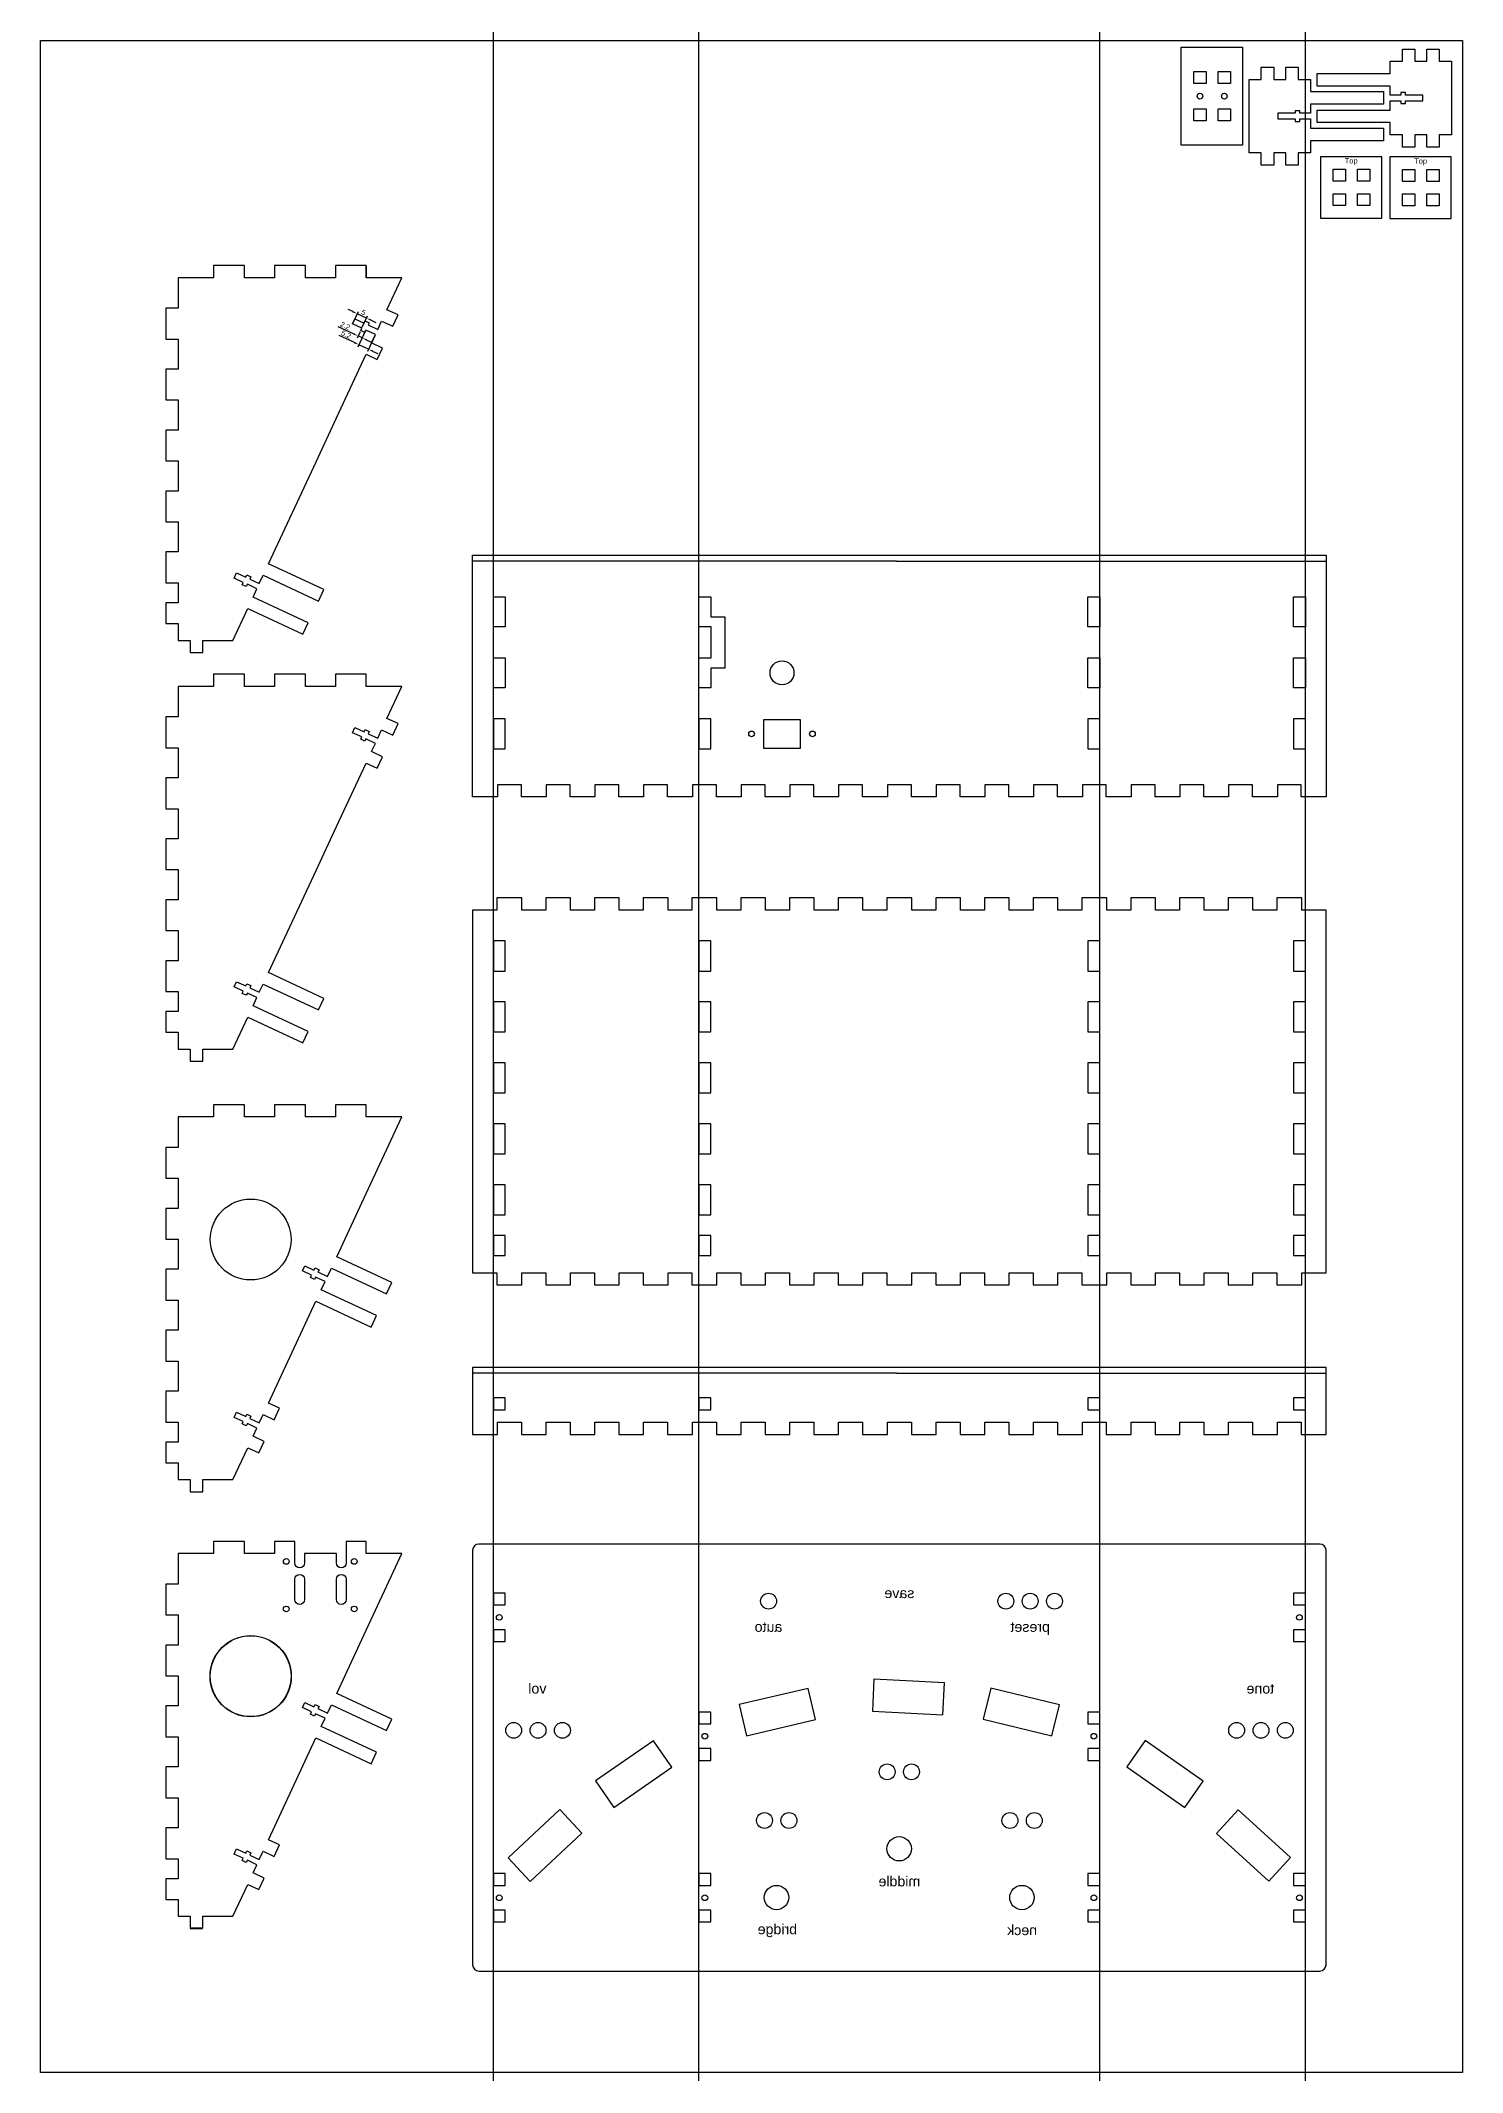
# Model space of a CAD drawing. Header units: millimetres. Extents: x 223 to 923, y -96 to 904.
import ezdxf
from ezdxf.enums import TextEntityAlignment as Align

# ---------------------------------------------------------------- set-up
doc = ezdxf.new("R2010")
doc.units = ezdxf.units.MM
doc.layers.get('0').update_dxf_attribs({"color": 5})
doc.layers.add('Holes', color=1, linetype='Continuous')
doc.layers.add('text', color=7, linetype='Continuous')
doc.layers.add('TabGuides', color=3, linetype='Continuous', plot=False)
doc.styles.get("Standard").update_dxf_attribs({"font": 'Arial.ttf'})
doc.dimstyles.new('ISO-25', dxfattribs={"dimtxt": 2.5, "dimasz": 2.5, "dimexe": 1.25, "dimexo": 0.625, "dimtad": 1, "dimdec": 3, "dimdsep": 46, "dimtxsty": 'Standard', "dimcen": 2.5, "dimadec": 0, "dimazin": 0, "dimtfac": 1, "dimtmove": 0, "dimatfit": 3, "dimfxl": 1, "dimarcsym": 0})

# ---------------------------------------------------------------- blocks, each defined once
blk = doc.blocks.new('*D1970')
at = {"color": 0, "lineweight": -2}
for p, q in [((382.55, 760.71), (378.94, 752.95)), ((377.2, 755.14), (369.69, 758.64)), ((384.18, 751.89), (379.46, 754.09)), ((387.27, 758.51), (383.65, 750.76)), ((386.44, 750.83), (388.71, 749.78))]:
    blk.add_line(p, q, dxfattribs=at)
at = {"color": 0}
for points in [[(377.02, 754.77), (377.37, 755.52), (379.46, 754.09)], [(386.62, 751.21), (386.27, 750.46), (384.18, 751.89)]]:
    blk.add_solid(points, dxfattribs=at)
at = {"layer": 'Defpoints', "color": 0}
for p in [(382.82, 761.28), (379.46, 754.09), (387.53, 759.08)]:
    blk.add_point(p, dxfattribs=at)
at = {"color": 0, "insert": (373.12, 759.14), "char_height": 2.5, "attachment_point": 5, "rotation": 335}
blk.add_mtext('5.2', dxfattribs=at)
blk = doc.blocks.new('*D1971')
at = {"color": 0, "lineweight": -2}
for p, q in [((376.78, 759.46), (369.24, 762.98)), ((380.03, 760.51), (378.52, 757.27)), ((381.04, 757.47), (379.05, 758.4)), ((382.02, 759.58), (380.51, 756.34)), ((383.31, 756.42), (385.57, 755.36))]:
    blk.add_line(p, q, dxfattribs=at)
at = {"color": 0}
for points in [[(376.61, 759.08), (376.96, 759.84), (379.05, 758.4)], [(383.48, 756.79), (383.13, 756.04), (381.04, 757.47)]]:
    blk.add_solid(points, dxfattribs=at)
at = {"layer": 'Defpoints', "color": 0}
for p in [(380.29, 761.07), (382.29, 760.14), (379.05, 758.4)]:
    blk.add_point(p, dxfattribs=at)
at = {"color": 0, "insert": (372.67, 763.45), "char_height": 2.5, "attachment_point": 5, "rotation": 335}
blk.add_mtext('2.2', dxfattribs=at)
blk = doc.blocks.new('*D1972')
at = {"color": 0, "lineweight": -2}
for p, q in [((376.36, 770.39), (374.1, 771.44)), ((376.56, 764.89), (379.16, 770.46)), ((383.16, 767.22), (378.63, 769.33)), ((381.09, 762.77), (383.69, 768.35)), ((385.43, 766.16), (387.69, 765.11))]:
    blk.add_line(p, q, dxfattribs=at)
at = {"color": 0}
for points in [[(376.19, 770.01), (376.54, 770.77), (378.63, 769.33)], [(385.6, 766.54), (385.25, 765.78), (383.16, 767.22)]]:
    blk.add_solid(points, dxfattribs=at)
at = {"layer": 'Defpoints', "color": 0}
for p in [(376.29, 764.32), (378.63, 769.33), (380.82, 762.21)]:
    blk.add_point(p, dxfattribs=at)
at = {"color": 0, "insert": (381.7, 769.99), "char_height": 2.5, "attachment_point": 5, "rotation": 335}
blk.add_mtext('5', dxfattribs=at)
blk = doc.blocks.new('6.3 x 6.0 rectangle')
at = {"layer": 'Holes'}
blk.add_lwpolyline([(0.1, -5.9), (0.1, -0.1), (6.2, -0.1), (6.2, -5.9)], close=True, dxfattribs=at)

msp = doc.modelspace()

# ---------------------------------------------------------------- linework, layer by layer
for points in [[(784.2631, 900.5482), (814.4631, 900.5482), (814.4631, 852.3482), (784.2631, 852.3482)], [(829.9123, 890.7188), (829.9123, 884.7188), (835.7123, 884.7188), (835.7123, 890.7188), (841.9123, 890.7188), (841.9123, 884.7188), (847.9123, 884.7188), (847.9123, 878.7188), (883.9123, 878.7188), (883.9123, 872.5188), (847.9123, 872.5188), (847.9123, 868.0188), (842.6123, 868.0188), (842.6123, 869.2688), (840.4123, 869.2688), (840.4123, 868.0188), (831.9123, 868.0188), (831.9123, 865.2188), (840.4123, 865.2188), (840.4123, 863.9688), (842.6123, 863.9688), (842.6123, 865.2188), (847.9123, 865.2188), (847.9123, 860.7188), (883.9123, 860.7188), (883.9123, 854.5188), (847.9123, 854.5188), (847.9123, 848.5188), (841.9123, 848.5188), (841.9123, 842.5188), (835.7123, 842.5188), (835.7123, 848.5188), (829.9123, 848.5188), (829.9123, 842.5188), (823.7123, 842.5188), (823.7123, 848.5188), (817.7123, 848.5188), (817.7123, 884.7188), (823.7123, 884.7188), (823.7123, 890.7188)], [(905.1634, 851.4211), (905.1634, 857.4211), (899.3634, 857.4211), (899.3634, 851.4211), (893.1634, 851.4211), (893.1634, 857.4211), (887.1634, 857.4211), (887.1634, 863.4211), (851.1634, 863.4211), (851.1634, 869.6211), (887.1634, 869.6211), (887.1634, 874.1211), (892.4634, 874.1211), (892.4634, 872.8711), (894.6634, 872.8711), (894.6634, 874.1211), (903.1634, 874.1211), (903.1634, 876.9211), (894.6634, 876.9211), (894.6634, 878.1711), (892.4634, 878.1711), (892.4634, 876.9211), (887.1634, 876.9211), (887.1634, 881.4211), (851.1634, 881.4211), (851.1634, 887.6211), (887.1634, 887.6211), (887.1634, 893.6211), (893.1634, 893.6211), (893.1634, 899.6211), (899.3634, 899.6211), (899.3634, 893.6211), (905.1634, 893.6211), (905.1634, 899.6211), (911.3634, 899.6211), (911.3634, 893.6211), (917.3634, 893.6211), (917.3634, 857.4211), (911.3634, 857.4211), (911.3634, 851.4211)], [(883.0633, 846.6347), (852.8633, 846.6347), (852.8633, 816.4347), (883.0633, 816.4347)], [(917.2327, 846.5031), (887.0327, 846.5031), (887.0327, 816.3031), (917.2327, 816.3031)], [(307.867, 787.1083), (290.391, 787.1083), (290.391, 772.1083), (284.391, 772.1083), (284.391, 756.9083), (290.391, 756.9083), (290.391, 742.1083), (284.391, 742.1083), (284.391, 726.9083), (290.391, 726.9083), (290.391, 712.1083), (284.391, 712.1083), (284.391, 696.9083), (290.391, 696.9083), (290.391, 682.1083), (284.391, 682.1083), (284.391, 666.9083), (290.391, 666.9083), (290.391, 652.1083), (284.391, 652.1083), (284.391, 636.9083), (290.391, 636.9083), (290.391, 627.1083), (284.391, 627.1083), (284.391, 616.9083), (290.391, 616.9083), (290.391, 608.5836), (296.391, 608.5836), (296.391, 602.5836), (302.591, 602.5836), (302.591, 608.5836), (314.491, 608.5836), (317.3525, 608.5836), (324.6822, 624.3021), (351.8714, 611.6236), (354.4917, 617.2427), (327.3024, 629.9212), (329.2042, 633.9996), (324.4914, 636.1972), (323.9631, 635.0643), (321.9693, 635.9941), (322.4975, 637.127), (317.966, 639.2401), (319.1493, 641.7777), (323.6809, 639.6646), (324.2091, 640.7975), (326.203, 639.8678), (325.6748, 638.7349), (330.3876, 636.5373), (332.2893, 640.6157), (359.4786, 627.9371), (362.0988, 633.5562), (334.9096, 646.2348), (358.325, 696.4494), (368.4679, 718.2008), (383.0078, 749.3817), (388.4456, 746.8459), (391.0658, 752.4651), (385.628, 755.0008), (387.5298, 759.0791), (382.817, 761.2768), (382.2887, 760.1439), (380.2948, 761.0736), (380.8231, 762.2065), (376.2915, 764.3196), (377.4749, 766.8573), (382.0064, 764.7442), (382.5347, 765.8771), (384.5286, 764.9473), (384.0003, 763.8144), (388.7131, 761.6168), (390.6149, 765.6952), (396.0527, 763.1595), (398.673, 768.7786), (393.2351, 771.3143), (400.6, 787.1083), (383.067, 787.1083), (383.067, 793.1083), (367.867, 793.1083), (367.867, 787.1083), (353.067, 787.1083), (353.067, 793.1083), (337.867, 793.1083), (337.867, 787.1083), (323.067, 787.1083), (323.067, 793.1083), (307.867, 793.1083)], [(646.9074, 650.4494), (855.6074, 650.4494), (855.6074, 531.4994), (843.4074, 531.4994), (843.4074, 537.4994), (831.6074, 537.4994), (831.6074, 531.4994), (819.4074, 531.4994), (819.4074, 537.4994), (807.6074, 537.4994), (807.6074, 531.4994), (795.4074, 531.4994), (795.4074, 537.4994), (783.6074, 537.4994), (783.6074, 531.4994), (771.4074, 531.4994), (771.4074, 537.4994), (759.6074, 537.4994), (759.6074, 531.4994), (747.4074, 531.4994), (747.4074, 537.4994), (735.6074, 537.4994), (735.6074, 531.4994), (723.4074, 531.4994), (723.4074, 537.4994), (711.6074, 537.4994), (711.6074, 531.4994), (699.4074, 531.4994), (699.4074, 537.4994), (687.6074, 537.4994), (687.6074, 531.4994), (675.4074, 531.4994), (675.4074, 537.4994), (663.6074, 537.4994), (663.6074, 531.4994), (651.4074, 531.4994), (651.4074, 537.4994), (639.6074, 537.4994), (639.6074, 531.4994), (627.4074, 531.4994), (627.4074, 537.4994), (615.6074, 537.4994), (615.6074, 531.4994), (603.4074, 531.4994), (603.4074, 537.4994), (591.6074, 537.4994), (591.6074, 531.4994), (579.4074, 531.4994), (579.4074, 537.4994), (567.6074, 537.4994), (567.6074, 531.4994), (555.4074, 531.4994), (555.4074, 537.4994), (543.6074, 537.4994), (543.6074, 531.4994), (531.4074, 531.4994), (531.4074, 537.4994), (519.6074, 537.4994), (519.6074, 531.4994), (507.4074, 531.4994), (507.4074, 537.4994), (495.6074, 537.4994), (495.6074, 531.4994), (483.4074, 531.4994), (483.4074, 537.4994), (471.6074, 537.4994), (471.6074, 531.4994), (459.4074, 531.4994), (459.4074, 537.4994), (447.6074, 537.4994), (447.6074, 531.4994), (435.4074, 531.4994), (435.4074, 650.4494), (644.1074, 650.4494)], [(307.867, 585.9338), (290.391, 585.9338), (290.391, 570.9338), (284.391, 570.9338), (284.391, 555.7338), (290.391, 555.7338), (290.391, 540.9338), (284.391, 540.9338), (284.391, 525.7338), (290.391, 525.7338), (290.391, 510.9338), (284.391, 510.9338), (284.391, 495.7338), (290.391, 495.7338), (290.391, 480.9338), (284.391, 480.9338), (284.391, 465.7338), (290.391, 465.7338), (290.391, 450.9338), (284.391, 450.9338), (284.391, 435.7338), (290.391, 435.7338), (290.391, 425.9338), (284.391, 425.9338), (284.391, 415.7338), (290.391, 415.7338), (290.391, 407.4092), (296.391, 407.4092), (296.391, 401.4092), (302.591, 401.4092), (302.591, 407.4092), (314.491, 407.4092), (317.3525, 407.4092), (324.6822, 423.1277), (351.8714, 410.4491), (354.4917, 416.0682), (327.3024, 428.7468), (329.2042, 432.8252), (324.4914, 435.0228), (323.9631, 433.8899), (321.9693, 434.8196), (322.4975, 435.9525), (317.966, 438.0656), (319.1493, 440.6033), (323.6809, 438.4902), (324.2091, 439.6231), (326.203, 438.6933), (325.6748, 437.5604), (330.3876, 435.3628), (332.2893, 439.4412), (359.4786, 426.7627), (362.0988, 432.3818), (334.9096, 445.0603), (358.325, 495.275), (368.4679, 517.0263), (383.0078, 548.2072), (388.4456, 545.6715), (391.0658, 551.2906), (385.628, 553.8263), (387.5298, 557.9047), (382.817, 560.1023), (382.2887, 558.9694), (380.2948, 559.8992), (380.8231, 561.0321), (376.2915, 563.1452), (377.4749, 565.6828), (382.0064, 563.5697), (382.5347, 564.7026), (384.5286, 563.7729), (384.0003, 562.64), (388.7131, 560.4424), (390.6149, 564.5207), (396.0527, 561.985), (398.673, 567.6041), (393.2351, 570.1399), (400.6, 585.9338), (383.067, 585.9338), (383.067, 591.9338), (367.867, 591.9338), (367.867, 585.9338), (353.067, 585.9338), (353.067, 591.9338), (337.867, 591.9338), (337.867, 585.9338), (323.067, 585.9338), (323.067, 591.9338), (307.867, 591.9338)], [(843.6074, 475.839), (843.6074, 481.839), (831.4074, 481.839), (831.4074, 475.839), (819.6074, 475.839), (819.6074, 481.839), (807.4074, 481.839), (807.4074, 475.839), (795.6074, 475.839), (795.6074, 481.839), (783.4074, 481.839), (783.4074, 475.839), (771.6074, 475.839), (771.6074, 481.839), (759.4074, 481.839), (759.4074, 475.839), (747.6074, 475.839), (747.6074, 481.839), (735.4074, 481.839), (735.4074, 475.839), (723.6074, 475.839), (723.6074, 481.839), (711.4074, 481.839), (711.4074, 475.839), (699.6074, 475.839), (699.6074, 481.839), (687.4074, 481.839), (687.4074, 475.839), (675.6074, 475.839), (675.6074, 481.839), (663.4074, 481.839), (663.4074, 475.839), (651.6074, 475.839), (651.6074, 481.839), (639.4074, 481.839), (639.4074, 475.839), (627.6074, 475.839), (627.6074, 481.839), (615.4074, 481.839), (615.4074, 475.839), (603.6074, 475.839), (603.6074, 481.839), (591.4074, 481.839), (591.4074, 475.839), (579.6074, 475.839), (579.6074, 481.839), (567.4074, 481.839), (567.4074, 475.839), (555.6074, 475.839), (555.6074, 481.839), (543.4074, 481.839), (543.4074, 475.839), (531.6074, 475.839), (531.6074, 481.839), (519.4074, 481.839), (519.4074, 475.839), (507.6074, 475.839), (507.6074, 481.839), (495.4074, 481.839), (495.4074, 475.839), (483.6074, 475.839), (483.6074, 481.839), (471.4074, 481.839), (471.4074, 475.839), (459.6074, 475.839), (459.6074, 481.839), (447.4074, 481.839), (447.4074, 475.839), (435.4074, 475.839), (435.4074, 297.3144), (447.4074, 297.3144), (447.4074, 291.3144), (459.6074, 291.3144), (459.6074, 297.3144), (471.4074, 297.3144), (471.4074, 291.3144), (483.6074, 291.3144), (483.6074, 297.3144), (495.4074, 297.3144), (495.4074, 291.3144), (507.6074, 291.3144), (507.6074, 297.3144), (519.4074, 297.3144), (519.4074, 291.3144), (531.6074, 291.3144), (531.6074, 297.3144), (543.4074, 297.3144), (543.4074, 291.3144), (555.6074, 291.3144), (555.6074, 297.3144), (567.4074, 297.3144), (567.4074, 291.3144), (579.6074, 291.3144), (579.6074, 297.3144), (591.4074, 297.3144), (591.4074, 291.3144), (603.6074, 291.3144), (603.6074, 297.3144), (615.4074, 297.3144), (615.4074, 291.3144), (627.6074, 291.3144), (627.6074, 297.3144), (639.4074, 297.3144), (639.4074, 291.3144), (651.6074, 291.3144), (651.6074, 297.3144), (663.4074, 297.3144), (663.4074, 291.3144), (675.6074, 291.3144), (675.6074, 297.3144), (687.4074, 297.3144), (687.4074, 291.3144), (699.6074, 291.3144), (699.6074, 297.3144), (711.4074, 297.3144), (711.4074, 291.3144), (723.6074, 291.3144), (723.6074, 297.3144), (735.4074, 297.3144), (735.4074, 291.3144), (747.6074, 291.3144), (747.6074, 297.3144), (759.4074, 297.3144), (759.4074, 291.3144), (771.6074, 291.3144), (771.6074, 297.3144), (783.4074, 297.3144), (783.4074, 291.3144), (795.6074, 291.3144), (795.6074, 297.3144), (807.4074, 297.3144), (807.4074, 291.3144), (819.6074, 291.3144), (819.6074, 297.3144), (831.4074, 297.3144), (831.4074, 291.3144), (843.6074, 291.3144), (843.6074, 297.3144), (855.6074, 297.3144), (855.6074, 475.839)], [(302.591, 189.5088), (302.591, 195.5088), (314.491, 195.5088), (317.3525, 195.5088), (324.6822, 211.2272), (330.1201, 208.6915), (332.7403, 214.3106), (327.3024, 216.8464), (329.2042, 220.9247), (324.4914, 223.1224), (323.9631, 221.9895), (321.9693, 222.9192), (322.4975, 224.0521), (317.966, 226.1652), (319.1493, 228.7029), (323.6809, 226.5898), (324.2091, 227.7227), (326.203, 226.7929), (325.6748, 225.66), (330.3876, 223.4624), (332.2893, 227.5408), (337.7272, 225.0051), (340.3474, 230.6242), (334.9096, 233.1599), (358.2828, 283.2839), (385.472, 270.6054), (388.0922, 276.2245), (360.903, 288.903), (362.8048, 292.9814), (358.092, 295.179), (357.5637, 294.0461), (355.5698, 294.9759), (356.0981, 296.1088), (351.5666, 298.2219), (352.7499, 300.7595), (357.2814, 298.6464), (357.8097, 299.7793), (359.8036, 298.8496), (359.2753, 297.7167), (363.9881, 295.5191), (365.8899, 299.5975), (393.0791, 286.9189), (395.6994, 292.538), (368.5101, 305.2166), (383.05, 336.3974), (393.1929, 358.1488), (400.6, 374.0334), (383.067, 374.0334), (383.067, 380.0334), (367.867, 380.0334), (367.867, 374.0334), (353.067, 374.0334), (353.067, 380.0334), (337.867, 380.0334), (337.867, 374.0334), (323.067, 374.0334), (323.067, 380.0334), (307.867, 380.0334), (307.867, 374.0334), (290.391, 374.0334), (290.391, 359.0334), (284.391, 359.0334), (284.391, 343.8334), (290.391, 343.8334), (290.391, 329.0334), (284.391, 329.0334), (284.391, 313.8334), (290.391, 313.8334), (290.391, 299.0334), (284.391, 299.0334), (284.391, 283.8334), (290.391, 283.8334), (290.391, 269.0334), (284.391, 269.0334), (284.391, 253.8334), (290.391, 253.8334), (290.391, 239.0334), (284.391, 239.0334), (284.391, 223.8334), (290.391, 223.8334), (290.391, 214.0334), (284.391, 214.0334), (284.391, 203.8334), (290.391, 203.8334), (290.391, 195.5088), (296.391, 195.5088), (296.391, 189.5088), (302.591, 189.5088)], [(644.1074, 250.7331), (435.4074, 250.7331), (435.4074, 217.7351), (447.6074, 217.7351), (447.6074, 223.7351), (459.4074, 223.7351), (459.4074, 217.7351), (471.6074, 217.7351), (471.6074, 223.7351), (483.4074, 223.7351), (483.4074, 217.7351), (495.6074, 217.7351), (495.6074, 223.7351), (507.4074, 223.7351), (507.4074, 217.7351), (519.6074, 217.7351), (519.6074, 223.7351), (531.4074, 223.7351), (531.4074, 217.7351), (543.6074, 217.7351), (543.6074, 223.7351), (555.4074, 223.7351), (555.4074, 217.7351), (567.6074, 217.7351), (567.6074, 223.7351), (579.4074, 223.7351), (579.4074, 217.7351), (591.6074, 217.7351), (591.6074, 223.7351), (603.4074, 223.7351), (603.4074, 217.7351), (615.6074, 217.7351), (615.6074, 223.7351), (627.4074, 223.7351), (627.4074, 217.7351), (639.6074, 217.7351), (639.6074, 223.7351), (651.4074, 223.7351), (651.4074, 217.7351), (663.6074, 217.7351), (663.6074, 223.7351), (675.4074, 223.7351), (675.4074, 217.7351), (687.6074, 217.7351), (687.6074, 223.7351), (699.4074, 223.7351), (699.4074, 217.7351), (711.6074, 217.7351), (711.6074, 223.7351), (723.4074, 223.7351), (723.4074, 217.7351), (735.6074, 217.7351), (735.6074, 223.7351), (747.4074, 223.7351), (747.4074, 217.7351), (759.6074, 217.7351), (759.6074, 223.7351), (771.4074, 223.7351), (771.4074, 217.7351), (783.6074, 217.7351), (783.6074, 223.7351), (795.4074, 223.7351), (795.4074, 217.7351), (807.6074, 217.7351), (807.6074, 223.7351), (819.4074, 223.7351), (819.4074, 217.7351), (831.6074, 217.7351), (831.6074, 223.7351), (843.4074, 223.7351), (843.4074, 217.7351), (855.6074, 217.7351), (855.6074, 250.7331), (646.9074, 250.7331)]]:
    msp.add_lwpolyline(points, close=True)
for points in [[(382.967, 793.0083), (382.967, 787.0083)], [(296.491, 602.6836), (302.491, 602.6836)], [(302.391, -25.2229), (296.591, -25.2229)]]:
    msp.add_lwpolyline(points)
msp.add_lwpolyline([(302.591, -25.3229), (302.591, -19.4229), (314.491, -19.4229), (317.3525, -19.4229), (324.6822, -3.7044), (330.1201, -6.2401), (332.7403, -0.621), (327.3024, 1.9147), (329.2042, 5.9931), (324.4914, 8.1907), (323.9631, 7.0579), (321.9693, 7.9876), (322.4975, 9.1205), (317.966, 11.2336), (319.1493, 13.7713), (323.6809, 11.6582), (324.2091, 12.791), (326.203, 11.8613), (325.6748, 10.7284), (330.3876, 8.5308), (332.2893, 12.6092), (337.7272, 10.0735), (340.3474, 15.6926), (334.9096, 18.2283), (358.2828, 68.3523), (385.472, 55.6737), (388.0922, 61.2929), (360.903, 73.9714), (362.8048, 78.0498), (358.092, 80.2474), (357.5637, 79.1145), (355.5698, 80.0443), (356.0981, 81.1772), (351.5666, 83.2903), (352.7499, 85.8279), (357.2814, 83.7148), (357.8097, 84.8477), (359.8036, 83.918), (359.2753, 82.7851), (363.9881, 80.5875), (365.8899, 84.6658), (393.0791, 71.9873), (395.6994, 77.6064), (368.5101, 90.2849), (383.05, 121.4658), (393.1929, 143.2172), (400.6, 159.1018), (383.067, 159.1018), (383.067, 165.1018), (373.317, 165.1018), (373.117, 165.1018), (373.117, 160.5018), (373.117, 154.5018, -1), (368.317, 154.5018), (368.317, 159.1018), (367.467, 159.1018), (353.467, 159.1018), (352.617, 159.1018), (352.617, 154.5018, -1), (347.817, 154.5018), (347.817, 160.5018), (347.817, 165.1018), (337.867, 165.1018), (337.867, 159.1018), (323.067, 159.1018), (323.067, 165.1018), (307.867, 165.1018), (307.867, 159.1018), (290.391, 159.1018), (290.391, 144.1018), (284.391, 144.1018), (284.391, 128.9018), (290.391, 128.9018), (290.391, 114.1018), (284.391, 114.1018), (284.391, 98.9018), (290.391, 98.9018), (290.391, 84.1018), (284.391, 84.1018), (284.391, 68.9018), (290.391, 68.9018), (290.391, 54.1018), (284.391, 54.1018), (284.391, 38.9018), (290.391, 38.9018), (290.391, 24.1018), (284.391, 24.1018), (284.391, 8.9018), (290.391, 8.9018), (290.391, -0.8982), (284.391, -0.8982), (284.391, -11.0982), (290.391, -11.0982), (290.391, -19.4229), (296.391, -19.4229), (296.391, -25.4229), (302.491, -25.4229)], format="xyb")
msp.add_lwpolyline([(438.5074, -46.3782), (852.5074, -46.3782, 0.41421356), (855.6074, -43.2782), (855.6074, 160.7218, 0.41421356), (852.5074, 163.8218), (438.5074, 163.8218, 0.41421356), (435.4074, 160.7218), (435.4074, -43.2782, 0.41421356)], format="xyb", close=True)
at = {"layer": 'Holes'}
msp.add_line((552.7359, 600.0755), (552.7359, 600.0755), dxfattribs=at)
msp.add_line((552.7359, 600.0755), (552.7359, 600.0755), dxfattribs=at)
msp.add_line((552.7359, 600.0755), (552.7359, 600.0755), dxfattribs=at)
msp.add_line((552.7359, 600.0755), (552.7359, 600.0755), dxfattribs=at)
msp.add_line((552.7359, 600.0755), (552.7359, 600.0755), dxfattribs=at)
msp.add_line((552.7359, 600.0755), (552.7359, 600.0755), dxfattribs=at)
msp.add_line((552.7359, 600.0755), (552.7359, 600.0755), dxfattribs=at)
msp.add_line((552.7359, 600.0755), (552.7359, 600.0755), dxfattribs=at)
msp.add_line((552.7359, 600.0755), (552.7359, 600.0755), dxfattribs=at)
msp.add_line((552.7359, 600.0755), (552.7359, 600.0755), dxfattribs=at)
msp.add_line((552.7359, 600.0755), (552.7359, 600.0755), dxfattribs=at)
msp.add_line((552.7359, 600.0755), (552.7359, 600.0755), dxfattribs=at)
msp.add_line((552.7359, 600.0755), (552.7359, 600.0755), dxfattribs=at)
msp.add_line((552.7359, 600.0755), (552.7359, 600.0755), dxfattribs=at)
msp.add_line((552.7359, 600.0755), (552.7359, 600.0755), dxfattribs=at)
msp.add_line((552.7359, 600.0755), (552.7359, 600.0755), dxfattribs=at)
msp.add_line((552.7359, 600.0755), (552.7359, 600.0755), dxfattribs=at)
msp.add_line((552.7359, 600.0755), (552.7359, 600.0755), dxfattribs=at)
msp.add_line((552.7359, 600.0755), (552.7359, 600.0755), dxfattribs=at)
msp.add_line((552.7359, 600.0755), (552.7359, 600.0755), dxfattribs=at)
msp.add_line((552.7359, 600.0755), (552.7359, 600.0755), dxfattribs=at)
msp.add_line((552.7359, 600.0755), (552.7359, 600.0755), dxfattribs=at)
msp.add_line((552.7359, 600.0755), (552.7359, 600.0755), dxfattribs=at)
msp.add_line((552.7359, 600.0755), (552.7359, 600.0755), dxfattribs=at)
msp.add_line((552.7359, 600.0755), (552.7359, 600.0755), dxfattribs=at)
msp.add_line((552.7359, 600.0755), (552.7359, 600.0755), dxfattribs=at)
msp.add_line((552.7359, 600.0755), (552.7359, 600.0755), dxfattribs=at)
msp.add_line((552.7359, 600.0755), (552.7359, 600.0755), dxfattribs=at)
msp.add_line((552.7359, 600.0755), (552.7359, 600.0755), dxfattribs=at)
msp.add_line((552.7359, 600.0755), (552.7359, 600.0755), dxfattribs=at)
for points in [[(445.6074, 615.1755), (445.6074, 629.9755), (451.4074, 629.9755), (451.4074, 615.1755)], [(546.8359, 599.9755), (552.8359, 599.9755), (552.8359, 615.1755), (546.8359, 615.1755), (546.8359, 629.9755), (552.6359, 629.9755), (552.6359, 620.2255), (559.6359, 620.2255), (559.6359, 594.9255), (552.6359, 594.9255), (552.6359, 585.1755), (546.8359, 585.1755)], [(738.3788, 615.1755), (738.3788, 629.9755), (744.1788, 629.9755), (744.1788, 615.1755)], [(845.4074, 615.1755), (839.6074, 615.1755), (839.6074, 629.9755), (845.4074, 629.9755)], [(451.4074, 585.1755), (445.6074, 585.1755), (445.6074, 599.9755), (451.4074, 599.9755)], [(744.1788, 599.9755), (744.1788, 585.1755), (738.3788, 585.1755), (738.3788, 599.9755)], [(845.4074, 599.9755), (845.4074, 585.1755), (839.6074, 585.1755), (839.6074, 599.9755)], [(445.6074, 555.1755), (451.4074, 555.1755), (451.4074, 569.9755), (445.6074, 569.9755)], [(546.8359, 569.9755), (546.8359, 555.1755), (552.6359, 555.1755), (552.6359, 569.9755)], [(578.8359, 555.4255), (578.8359, 569.7255), (596.6359, 569.7255), (596.6359, 555.4255)], [(738.3788, 555.1755), (744.1788, 555.1755), (744.1788, 569.9755), (738.3788, 569.9755)], [(839.6074, 555.1755), (845.4074, 555.1755), (845.4074, 569.9755), (839.6074, 569.9755)], [(445.6074, 460.639), (445.6074, 445.839), (451.4074, 445.839), (451.4074, 460.639)], [(546.8359, 460.639), (546.8359, 445.839), (552.6359, 445.839), (552.6359, 460.639)], [(738.3788, 460.639), (738.3788, 445.839), (744.1788, 445.839), (744.1788, 460.639)], [(839.6074, 460.639), (839.6074, 445.839), (845.4074, 445.839), (845.4074, 460.639)], [(445.6074, 430.639), (445.6074, 415.839), (451.4074, 415.839), (451.4074, 430.639)], [(546.8359, 430.639), (546.8359, 415.839), (552.6359, 415.839), (552.6359, 430.639)], [(738.3788, 430.639), (738.3788, 415.839), (744.1788, 415.839), (744.1788, 430.639)], [(839.6074, 430.639), (839.6074, 415.839), (845.4074, 415.839), (845.4074, 430.639)], [(445.6074, 400.639), (445.6074, 385.839), (451.4074, 385.839), (451.4074, 400.639)], [(546.8359, 400.639), (546.8359, 385.839), (552.6359, 385.839), (552.6359, 400.639)], [(738.3788, 400.639), (738.3788, 385.839), (744.1788, 385.839), (744.1788, 400.639)], [(839.6074, 400.639), (839.6074, 385.839), (845.4074, 385.839), (845.4074, 400.639)], [(445.6074, 370.639), (445.6074, 355.839), (451.4074, 355.839), (451.4074, 370.639)], [(546.8359, 370.639), (546.8359, 355.839), (552.6359, 355.839), (552.6359, 370.639)], [(738.3788, 370.639), (738.3788, 355.839), (744.1788, 355.839), (744.1788, 370.639)], [(839.6074, 370.639), (839.6074, 355.839), (845.4074, 355.839), (845.4074, 370.639)], [(445.6074, 340.639), (445.6074, 325.839), (451.4074, 325.839), (451.4074, 340.639)], [(546.8359, 340.639), (546.8359, 325.839), (552.6359, 325.839), (552.6359, 340.639)], [(738.3788, 340.639), (738.3788, 325.839), (744.1788, 325.839), (744.1788, 340.639)], [(839.6074, 340.639), (839.6074, 325.839), (845.4074, 325.839), (845.4074, 340.639)], [(445.6074, 315.639), (445.6074, 305.839), (451.4074, 305.839), (451.4074, 315.639)], [(546.8359, 315.639), (546.8359, 305.839), (552.6359, 305.839), (552.6359, 315.639)], [(738.3788, 315.639), (738.3788, 305.839), (744.1788, 305.839), (744.1788, 315.639)], [(839.6074, 315.639), (839.6074, 305.839), (845.4074, 305.839), (845.4074, 315.639)], [(451.4074, 229.9351), (451.4074, 235.7351), (445.6074, 235.7351), (445.6074, 229.9351)], [(546.8359, 235.7351), (546.8359, 229.9351), (552.6359, 229.9351), (552.6359, 235.7351)], [(744.1788, 229.9351), (744.1788, 235.7351), (738.3788, 235.7351), (738.3788, 229.9351)], [(845.4074, 229.9351), (845.4074, 235.7351), (839.6074, 235.7351), (839.6074, 229.9351)], [(451.4074, 133.8318), (451.4074, 139.6318), (445.6074, 139.6318), (445.6074, 133.8318)], [(845.4074, 133.8318), (845.4074, 139.6318), (839.6074, 139.6318), (839.6074, 133.8318)], [(451.4074, 115.8318), (451.4074, 121.6318), (445.6074, 121.6318), (445.6074, 115.8318)], [(845.4074, 115.8318), (845.4074, 121.6318), (839.6074, 121.6318), (839.6074, 115.8318)], [(604.2053, 77.3931), (600.6079, 92.7781), (566.7219, 84.8548), (570.3193, 69.4698)], [(666.978, 79.7201), (667.7802, 95.4997), (633.0251, 97.2666), (632.2229, 81.487)], [(690.5081, 92.9327), (686.7887, 77.5767), (720.6107, 69.3847), (724.3301, 84.7406)], [(552.6359, 75.3275), (552.6359, 81.1275), (546.8359, 81.1275), (546.8359, 75.3275)], [(744.1788, 75.3275), (744.1788, 81.1275), (738.3788, 81.1275), (738.3788, 75.3275)], [(495.8851, 47.2025), (504.8737, 34.2085), (533.4934, 54.0062), (524.5048, 67.0002)], [(552.6359, 57.3275), (552.6359, 63.1275), (546.8359, 63.1275), (546.8359, 57.3275)], [(744.1788, 57.3275), (744.1788, 63.1275), (738.3788, 63.1275), (738.3788, 57.3275)], [(786.0227, 34.1247), (795.0921, 47.0625), (766.5961, 67.038), (757.5268, 54.1002)], [(489.179, 21.5569), (478.3859, 33.096), (452.9708, 9.3238), (463.7639, -2.2152)], [(812.349, 32.9505), (801.7132, 21.2663), (827.448, -2.1593), (838.0837, 9.5249)], [(445.6074, 1.6118), (445.6074, -4.1882), (451.4074, -4.1882), (451.4074, 1.6118)], [(552.6359, -4.1782), (552.6359, 1.6218), (546.8359, 1.6218), (546.8359, -4.1782)], [(744.1788, -4.1782), (744.1788, 1.6218), (738.3788, 1.6218), (738.3788, -4.1782)], [(845.4074, -4.1782), (845.4074, 1.6218), (839.6074, 1.6218), (839.6074, -4.1782)], [(445.6074, -16.3882), (445.6074, -22.1882), (451.4074, -22.1882), (451.4074, -16.3882)], [(552.6359, -22.1782), (552.6359, -16.3782), (546.8359, -16.3782), (546.8359, -22.1782)], [(744.1788, -22.1782), (744.1788, -16.3782), (738.3788, -16.3782), (738.3788, -22.1782)], [(845.4074, -22.1782), (845.4074, -16.3782), (839.6074, -16.3782), (839.6074, -22.1782)]]:
    msp.add_lwpolyline(points, close=True, dxfattribs=at)
at = {"layer": 'Holes', "extrusion": (0, 0, -1)}
msp.add_lwpolyline([(-347.817, 142.5018), (-347.817, 146.5018, 1), (-352.617, 146.5018), (-352.617, 142.5018), (-352.617, 136.5018, 1), (-347.817, 136.5018)], format="xyb", close=True, dxfattribs=at)
at = {"layer": 'Holes'}
msp.add_lwpolyline([(373.117, 142.5018), (373.117, 136.5018, -1), (368.317, 136.5018), (368.317, 142.5018), (368.317, 146.5018, -1), (373.117, 146.5018)], format="xyb", close=True, dxfattribs=at)
for centre, radius in [((793.5131, 876.4482), 1.4), ((805.5131, 876.4482), 1.4), ((587.7359, 592.5755), 5.9), ((572.7359, 562.5755), 1.4), ((602.7359, 562.5755), 1.4), ((326.1387, 313.6901), 19.8999), ((343.6422, 155.2518), 1.4), ((377.1422, 155.2518), 1.4), ((343.6422, 131.8518), 1.4), ((377.1422, 131.8518), 1.4), ((581.1211, 135.7218), 3.9), ((697.9259, 135.7218), 3.9), ((709.9259, 135.7218), 3.9), ((721.9259, 135.7218), 3.9), ((448.5074, 127.7318), 1.4), ((842.5074, 127.7318), 1.4), ((326.1387, 98.7585), 19.9999), ((326.1387, 98.7585), 19.8999), ((455.6189, 72.1123), 3.9), ((467.6189, 72.1123), 3.9), ((479.6189, 72.1123), 3.9), ((549.7359, 69.2275), 1.4), ((741.2788, 69.2275), 1.4), ((811.558, 72.1123), 3.9), ((823.558, 72.1123), 3.9), ((835.558, 72.1123), 3.9), ((639.5074, 51.7218), 3.9), ((651.5074, 51.7218), 3.9), ((579.1302, 27.7218), 3.9), ((591.1302, 27.7218), 3.9), ((699.9442, 27.7218), 3.9), ((711.9442, 27.7218), 3.9), ((645.4074, 13.8218), 6), ((448.5074, -10.2882), 1.4), ((549.7359, -10.2782), 1.4), ((585.0302, -10.1782), 6), ((705.8442, -10.1782), 6), ((741.2788, -10.2782), 1.4), ((842.5074, -10.2782), 1.4)]:
    msp.add_circle(centre, radius, dxfattribs=at)
at = {"layer": 'TabGuides'}
for p in [(445.6074, 615.1755), (546.8359, 599.9755), (744.1788, 629.9755), (845.4074, 629.9755)]:
    msp.add_xline(p, (0, 1), dxfattribs=at)
msp.add_lwpolyline([(222.7128, -96.2248), (222.7128, 903.7752), (922.7128, 903.7752), (922.7128, -96.2248)], close=True, dxfattribs=at)
at = {"layer": 'text'}
for p, q in [((644.1074, 647.5514), (435.4074, 647.5514)), ((644.1074, 647.5514), (646.9074, 647.5514)), ((646.9074, 647.5514), (855.6074, 647.5514)), ((644.1074, 247.8351), (435.4074, 247.8351)), ((644.1074, 247.8351), (646.9074, 247.8351)), ((646.9074, 247.8351), (855.6074, 247.8351))]:
    msp.add_line(p, q, dxfattribs=at)

# ---------------------------------------------------------------- block references
at = {"layer": 'TabGuides', "rotation": 360}
for p in [(790.3631, 888.6482), (802.3631, 888.6482), (790.3631, 870.2482), (802.3631, 870.2482)]:
    msp.add_blockref('6.3 x 6.0 rectangle', p, dxfattribs=at)
at = {"layer": 'TabGuides'}
for p in [(858.9633, 840.5347), (870.9633, 840.5347), (893.1327, 840.4031), (905.1327, 840.4031), (858.9633, 828.5347), (870.9633, 828.5347), (893.1327, 828.4031), (905.1327, 828.4031)]:
    msp.add_blockref('6.3 x 6.0 rectangle', p, dxfattribs=at)

# ---------------------------------------------------------------- texts
at = {"layer": 'text'}
for p in [(867.9633, 844.6497), (902.1327, 844.5181)]:
    msp.add_text('Top', height=2.65, dxfattribs=at).set_placement(p, align=Align.MIDDLE_CENTER)
at = {"layer": 'text', "text_generation_flag": 4}
for s, p in [('save', (645.5074, 135.7218)), ('auto', (581.0818, 119.1118)), ('preset', (709.9329, 119.1118)), ('vol', (467.2842, 88.7218)), ('tone', (823.2262, 88.7218)), ('middle', (645.5074, -6.1782)), ('bridge', (585.4534, -29.7301)), ('neck', (705.9442, -30.1782))]:
    msp.add_text(s, height=5, rotation=180, dxfattribs=at).set_placement(p, align=Align.BOTTOM_CENTER)

# ---------------------------------------------------------------- dimensions: what is measured, and where the dimension line sits
for p1, p2, distance, picture, middle in [((380.8231, 762.2065), (376.2915, 764.3196), -5.5297, '*D1972', (381.6953, 769.9926)), ((382.2887, 760.1439), (380.2948, 761.0736), 2.9483, '*D1971', (372.6713, 763.4499)), ((387.5298, 759.0791), (382.817, 761.2768), 7.933, '*D1970', (373.1171, 759.1439))]:
    dim = msp.add_aligned_dim(p1=p1, p2=p2, distance=distance, dimstyle='ISO-25')
    dim.commit()
    dim.dimension.update_dxf_attribs({"geometry": picture, "text_midpoint": middle})

doc.saveas('drawing.dxf')
